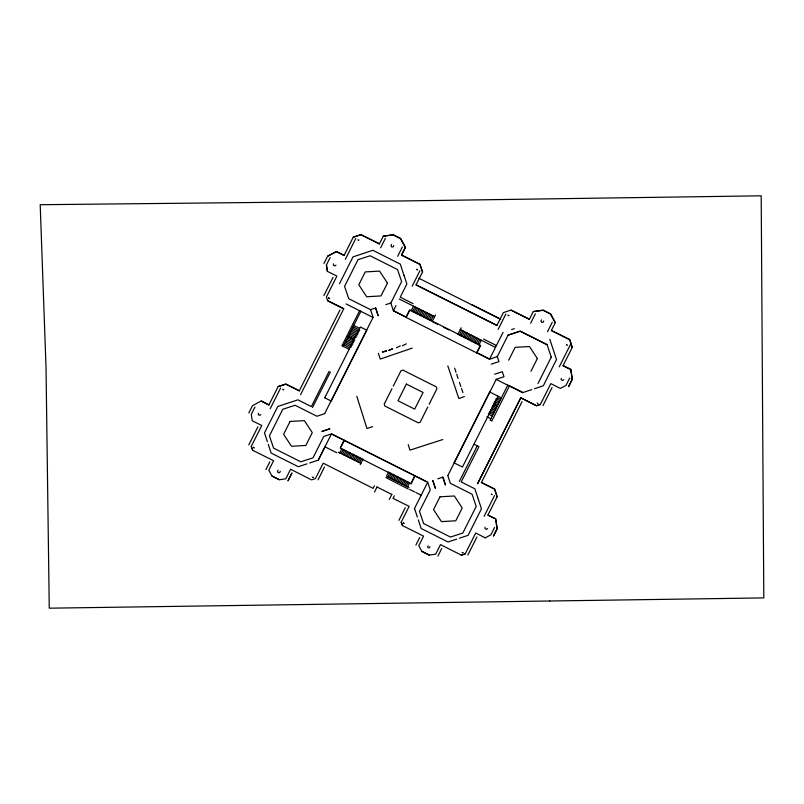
<?xml version="1.0" encoding="UTF-8"?>
<svg xmlns="http://www.w3.org/2000/svg" width="804" height="804" viewBox="0 0 804 804"><rect width="100%" height="100%" fill="white"/><g stroke="black" fill="none" stroke-linecap="round" stroke-linejoin="round"><path stroke-width="1.21" d="M403.327 523.293L403.437 522.711M253.582 447.175L253.451 447.758L254.436 447.939M329.56 298.515L329.007 298.716L328.695 297.771M328.585 298.314L328.705 297.751M416.824 269.139L416.693 269.712L417.678 269.903M492.319 494.631L491.334 494.44L491.465 493.867M566.589 344.434L566.89 345.398L567.443 345.197M327.61 256.225L336.323 251.662L344.112 255.381L336.414 251.511L327.61 256.225L323.942 263.521M327.731 300.736L343.76 308.796L327.69 300.796L326.414 296.947L336.906 276.073L327.369 271.37L326.424 264.958L330.122 257.602M257.893 426.844L248.808 444.934M261.199 401.085L268.898 404.955L278.154 386.573L285.862 384.021L299.329 390.794L285.772 384.171L278.154 386.573M344.022 255.531L353.278 237.15L360.986 234.597L379.428 243.863L360.895 234.748L353.278 237.15M374.413 485.777L373.126 488.35L323.208 463.164L315.429 478.621L311.57 479.898L290.606 469.265L285.802 478.812L279.31 479.737L271.933 476.028L268.837 470.199L273.611 460.722L252.567 450.23L251.29 446.371L261.782 425.507L252.245 420.793L251.3 414.392L254.968 407.095M270.204 408.754L280.626 388.01M355.79 238.517L345.338 259.32M403.99 275.491L400.302 264.114L372.845 250.305L352.996 256.878L339.439 283.792M299.249 390.945L339.961 309.982M343.76 308.796L300.555 394.734M269.802 461.908L265.933 469.606M379.337 244.014L383.297 236.165L393.256 234.748L400.633 238.456L405.427 247.3L401.558 254.989L420 264.265L422.552 271.973L416.01 284.948L496.912 325.429L416.1 284.797M380.654 247.803L385.377 238.396M280.315 471.325L279.661 472.631L278.224 472.712L277.44 471.516L278.094 470.209M391.588 244.466L390.935 245.773L391.719 246.969L393.156 246.888L393.809 245.582M353.157 323.469L341.961 345.76L348.896 349.147M353.288 323.228L359.74 310.404M312.525 407.487L330.384 371.981M360.926 311.218L343.288 346.333M324.756 397.809L360.363 326.987L366.785 330.213L331.178 401.035L324.766 397.789M397.648 256.355L402.382 246.939M291.842 473.184L287.973 480.882L291.932 473.043M405.427 247.3L401.467 255.139L419.909 264.416L422.552 271.973M387.458 283.098L381.006 295.932L366.674 296.746L358.795 284.747L365.237 271.923L379.568 271.109L387.448 283.108M324.726 413.547L373.096 317.339L370.543 309.64M414.351 508.781L427.688 482.239L331.479 433.889L323.761 436.461L312.997 457.848L300.776 461.797L273.601 448.129L269.42 435.838L282.787 409.266L295.128 405.276L316.937 416.241L324.665 413.668M409.588 310.495L406.221 317.188L393.387 310.756L390.824 303.048L401.618 281.591L397.538 269.571L370.091 255.772L358.001 259.662L344.564 286.375L348.745 298.706L370.533 309.661L375.629 307.962L378.192 315.701L375.619 307.982M318.143 460.401L331.469 433.909L426.321 481.596M393.457 310.615L395.97 305.61M318.314 460.099L324.987 446.833L336.745 452.752M404.04 275.4L406.874 283.963L400.231 297.168L413.055 303.621M412.191 286.164L419.899 270.837M414.794 475.928L411.005 483.777L340.203 448.18L344.172 440.27M339.77 452.873L341.921 448.582M411.035 311.118L413.537 306.133M341.177 453.567L343.328 449.285M412.442 311.811L414.954 306.826M342.584 454.26L344.745 449.969M413.849 312.505L416.361 307.52M343.991 454.953L346.152 450.672M415.256 313.208L417.768 308.223M345.408 455.647L347.559 451.366M416.673 313.902L419.175 308.917M346.815 456.35L348.966 452.059M418.08 314.595L420.582 309.61M348.222 457.044L350.373 452.752M419.487 315.289L421.999 310.304M349.629 457.737L351.79 453.446M420.894 315.982L423.406 310.997M351.036 458.431L353.197 454.149M422.301 316.686L424.813 311.701M352.443 459.124L354.594 454.853M423.718 317.379L426.22 312.394M353.861 459.828L356.011 455.536M425.125 318.072L427.627 313.088M355.267 460.521L357.418 456.23M426.532 318.766L429.034 313.781M391.96 388.704L384.222 404.1L384.865 406.03L418.291 422.834L420.221 422.19L427.768 406.995M393.256 386.141L400.995 370.744L402.915 370.111L436.351 386.915L436.914 388.804L429.175 404.201M356.674 461.215L358.835 456.923M427.939 319.459L430.452 314.475M358.081 461.908L360.242 457.617M429.346 320.163L431.859 315.178M359.488 462.601L361.649 458.32M430.763 320.856L433.266 315.871M363.056 459.014L360.262 464.571M377.066 486.922L374.483 492.048M388.714 471.908L386.563 476.189L409.015 487.475M457.828 334.434L461.164 327.801M387.96 476.913L390.111 472.631M459.225 335.167L461.727 330.183M389.357 477.626L391.508 473.345M460.622 335.881L463.124 330.896M390.754 478.35L392.905 474.058M462.019 336.595L464.521 331.61M392.151 479.063L394.302 474.772M463.416 337.308L465.918 332.323M393.548 479.777L395.699 475.486M464.812 338.022L467.315 333.037M394.945 480.49L397.096 476.219M466.209 338.745L468.712 333.76M396.342 481.204L398.493 476.923M467.606 339.459L470.109 334.474M397.739 481.928L399.889 477.636M469.003 340.172L471.506 335.188M391.849 494.349L389.267 499.485M399.136 482.641L401.286 478.35M470.4 340.886L472.903 335.901M400.533 483.355L402.683 479.063M471.797 341.599L474.3 336.615M401.93 484.068L404.08 479.787M473.194 342.323L475.697 337.338M403.327 484.782L405.477 480.501M474.591 343.037L477.094 338.052M404.724 485.505L406.874 481.214M475.988 343.75L478.491 338.765M406.12 486.219L408.271 481.928M477.385 344.464L479.887 339.479M407.517 486.933L409.668 482.641M478.782 345.177L481.284 340.192M411.005 483.777L414.864 475.817M476.782 352.946L480.591 345.388L409.779 309.781L405.98 317.349L476.802 352.936M496.832 325.58L503.364 312.605L511.073 310.053L529.414 319.278L510.992 310.203M485.194 537.826L475.697 533.052L465.194 553.916L461.375 555.132L440.471 544.62L435.667 554.177L429.215 555.112L421.879 551.423L418.783 545.685L423.597 536.137L402.452 525.585L401.186 522.208L409.156 506.379L393.035 498.359L394.332 495.797M498.138 329.379L505.847 314.042M491.264 364.172L498.972 361.619L497.294 356.604L489.525 359.247L503.083 332.333M427.688 482.239L430.311 489.837L419.487 511.344L423.628 523.555L450.461 537.052L462.802 533.062L476.209 506.409L472.079 494.239L450.351 483.315L447.818 475.586M497.224 356.725L508.078 335.147L520.228 331.107L547.102 344.614L551.242 357.157M447.878 475.465L496.279 379.257L503.977 376.734L502.299 371.719L494.601 374.242M508.691 360.192L515.143 347.348L529.484 346.524L537.363 358.534M529.323 319.429L533.283 311.58L543.202 310.143L550.539 313.831L555.293 322.645L551.333 330.494L569.674 339.71L572.227 347.428L569.765 339.559L551.333 330.494M530.64 323.218L535.374 313.791M498.068 396.211L462.461 467.044L454.069 462.823L489.696 392L501.384 397.869M459.406 481.335L477.234 445.898M507.816 385.066L490.138 420.251L491.827 421.005L509.555 385.729L523.042 392.503L531.806 389.608M428.18 545.826L427.648 546.881L428.281 547.836L429.426 547.775L429.959 546.72M543.735 320.967L543.082 322.273L541.645 322.354L540.871 321.128L541.504 319.871M552.288 322.213L547.514 331.7M530.911 371.358L537.363 358.524M520.751 397.869L477.546 483.807L520.791 397.799L536.509 405.708L540.358 404.432L536.469 405.769L520.791 397.799M481.405 482.531L494.641 488.993L497.103 496.852L494.55 489.144L481.405 482.531L522.027 401.719M551.313 357.036L538.047 383.428M540.318 404.492L550.82 383.629L560.318 388.402L565.986 385.407L569.694 378.051M570.991 343.509L559.242 366.875M487.938 515.093L495.716 518.811L497.184 528.68L493.425 536.127L497.093 528.831L495.636 518.962L487.938 515.093L497.194 496.701M563.061 365.659L570.84 369.378L572.307 379.257L568.549 386.704L572.217 379.408L570.76 369.528L563.061 365.659L572.317 347.278M494.571 527.474L490.862 534.841L485.154 537.896M326.424 264.958L327.409 271.3M333.409 263.853L333.499 265.29L334.776 265.933L335.992 265.119M248.818 412.944L252.486 405.658L261.29 400.935L268.898 404.955M333.017 277.42L323.932 295.5M258.285 413.276L258.365 414.713L259.652 415.356L260.868 414.542M251.29 446.371L252.607 450.16M383.297 236.165L393.166 234.899L400.543 238.607L405.337 247.451M329.107 371.327L311.379 406.603L297.902 399.829L277.782 406.482L264.476 432.934L267.36 441.627M385.799 304.615L390.824 303.048M378.393 353.358L380.272 359.076L412.201 348.112M356.795 396.332L366.996 428.532L372.543 426.663M386.362 350.644L382.332 352.082L386.483 351.197M406.181 317.268L393.397 310.736M392.342 348.594L388.473 350.514M392.452 349.157L389.468 350.172M324.444 467.084L318.082 479.757M344.243 440.461L340.986 446.934M400.312 345.881L396.442 347.79M406.291 343.841L402.422 345.75M435.507 314.907L432.17 321.54L437.517 324.223M447.818 365.941L458.863 398.513L464.34 396.573M385.88 477.536L408.231 488.993M408.241 444.632L409.97 450.139L442.743 439.547M454.632 368.142L455.979 372.282M456.712 374.232L458.059 378.382M480.139 345.961L476.732 352.735M459.486 382.362L460.833 386.503M461.566 388.453L462.913 392.593M489.525 359.247L476.782 352.665L489.596 359.137M405.256 507.716L398.905 520.389M508.078 335.147L520.168 331.218L547.032 344.735M401.186 522.208L402.492 525.525M514.319 328.685L511.595 329.59M533.283 311.58L543.112 310.294L550.449 313.982L555.293 322.645M419.708 537.474L415.919 545.022M441.708 548.539L437.929 556.087M552.057 387.548L542.971 405.638M561.232 378.393L561.313 379.83L562.599 380.473L563.815 379.669M494.54 495.565L484.119 516.299M465.194 553.916L461.345 555.192M476.933 536.971L467.848 555.061M485.023 527.273L485.103 528.71L486.39 529.354L487.606 528.55M358.956 240.044L358.564 240.486L357.83 239.813M283.832 389.468L283.44 389.92L282.707 389.236M313.429 477.264L313.037 477.707L312.304 477.033M509.002 315.369L508.048 315.701L507.877 315.138M463.194 552.569L462.802 553.011L462.069 552.328M404.322 523.444L403.337 523.283M306.957 463.858L298.314 466.722L271.139 453.054L268.255 444.361M309.681 462.963L317.238 460.461M534.529 388.704L543.293 385.809L556.499 359.529L549.795 339.278M437.818 478.802L442.843 477.134L445.386 484.862L442.843 477.134M456.702 539.102L448.009 541.976L421.145 528.479L418.291 519.836M459.426 538.198L468.119 535.323L481.465 508.791L478.601 500.148M537.936 403.568L537.193 402.904M434.642 316.625L399.256 299.068M338.323 452.24L360.865 463.355M471.626 304.525L500.691 319.138M418.964 278.284L500.59 319.319M483.616 339.087L496.44 345.539M495.475 347.439L460.29 329.529M443.506 327.238L448.853 329.921M346.102 303.942L373.026 317.469M496.199 379.398L522.861 392.804M353.77 325.449L359.388 328.263M497.706 397.779L500.681 399.256M353.067 326.846L359.8 330.223M496.018 398.673L499.977 400.653M352.373 328.233L359.097 331.62M495.314 400.07L499.284 402.05M351.67 329.63L358.403 333.007M494.621 401.467L498.58 403.447M350.976 331.017L357.71 334.394M493.917 402.854L497.877 404.834M350.273 332.414L357.006 335.781M349.579 333.801L356.313 337.177M492.52 405.648L496.48 407.628M348.876 335.198L354.494 338.002M491.817 407.035L495.777 409.025M353.79 339.399L348.182 336.574L354.906 339.971M492.108 408.934L495.083 410.412M347.479 337.981L354.212 341.358M490.42 409.829L494.38 411.809M346.775 339.368L353.509 342.755M489.716 411.226L493.676 413.206M346.082 340.765L352.815 344.132M489.013 412.613L492.983 414.593M345.378 342.152L352.122 345.529M488.319 414.01L492.279 415.99M344.685 343.549L351.418 346.916M343.981 344.936L349.599 347.75M486.922 416.794L490.882 418.783M474.31 444.331L478.933 446.652L461.194 481.928L474.842 488.792L477.707 497.425M409.467 489.314L414.964 492.078M416.07 492.631L421.195 495.204M377.016 487.003L391.799 494.44M271.973 475.968L279.35 479.676M421.919 551.363L429.256 555.051M477.656 497.515L478.551 500.239M414.522 508.48L417.387 517.113M290.063 421.457L283.611 434.301L291.5 446.28L305.832 445.456L312.284 432.632L304.384 420.643L290.053 421.467M406.362 384.061L397.98 400.744L414.683 409.135L423.075 392.473L406.362 384.071M440.009 496.802L433.557 509.635L441.446 521.625L455.778 520.791L462.23 507.967L454.34 495.988L439.999 496.812M435.336 488.179L432.783 480.46L435.326 488.199M329.781 428.823L322.062 431.396L329.781 428.823M549.835 601L49.255 608.186L46.019 367.277L40.2 204.718L401.528 200.96L761.197 195.814L763.8 597.915L549.835 601M497.184 406.231L493.224 404.241L497.173 406.241"/></g></svg>
